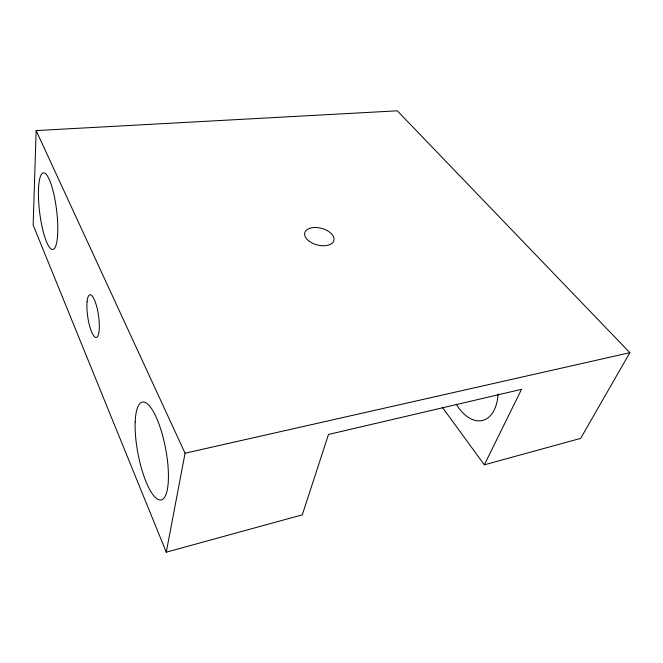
<?xml version="1.0" encoding="UTF-8"?>
<svg xmlns="http://www.w3.org/2000/svg" width="663" height="663" viewBox="0 0 663 663"><rect width="100%" height="100%" fill="white"/><g stroke="black" fill="none" stroke-linecap="round" stroke-linejoin="round"><path stroke-width="0.99" d="M484.338 464.829L580.647 438.384L629.85 352.675L397.278 110.812L36.15 130.578L33.15 225.055L166.264 552.188L302.287 514.836L328.5 434.456L521.516 389.338L484.338 464.829L442.213 407.123M166.264 552.188L185.068 453.219L36.15 130.578M185.068 453.219L629.85 352.675M498.087 393.963A41.678 24.44 75.8 0 1 482.515 420.466A41.678 24.44 75.8 0 1 456.235 404.256M38.562 187.795A38.595 8.544 83 0 0 51.424 249.139A38.595 8.544 83 0 0 54.349 196.505A38.595 8.544 83 0 0 38.562 187.795M135.186 421.966A49.816 14.047 79.2 0 0 158.697 499.687A49.816 14.047 79.2 0 0 161.391 431.265A49.816 14.047 79.2 0 0 135.186 421.966M87.077 301.723A21.572 5.428 81.6 0 0 94.826 336.978A21.572 5.428 81.6 0 0 97.444 309.646A21.572 5.428 81.6 0 0 87.077 301.723M308.452 240.619A15.058 8.569 14.9 0 0 333.356 241.755A15.058 8.569 14.9 0 0 316.201 227.508A15.058 8.569 14.9 0 0 308.452 240.619"/></g></svg>
